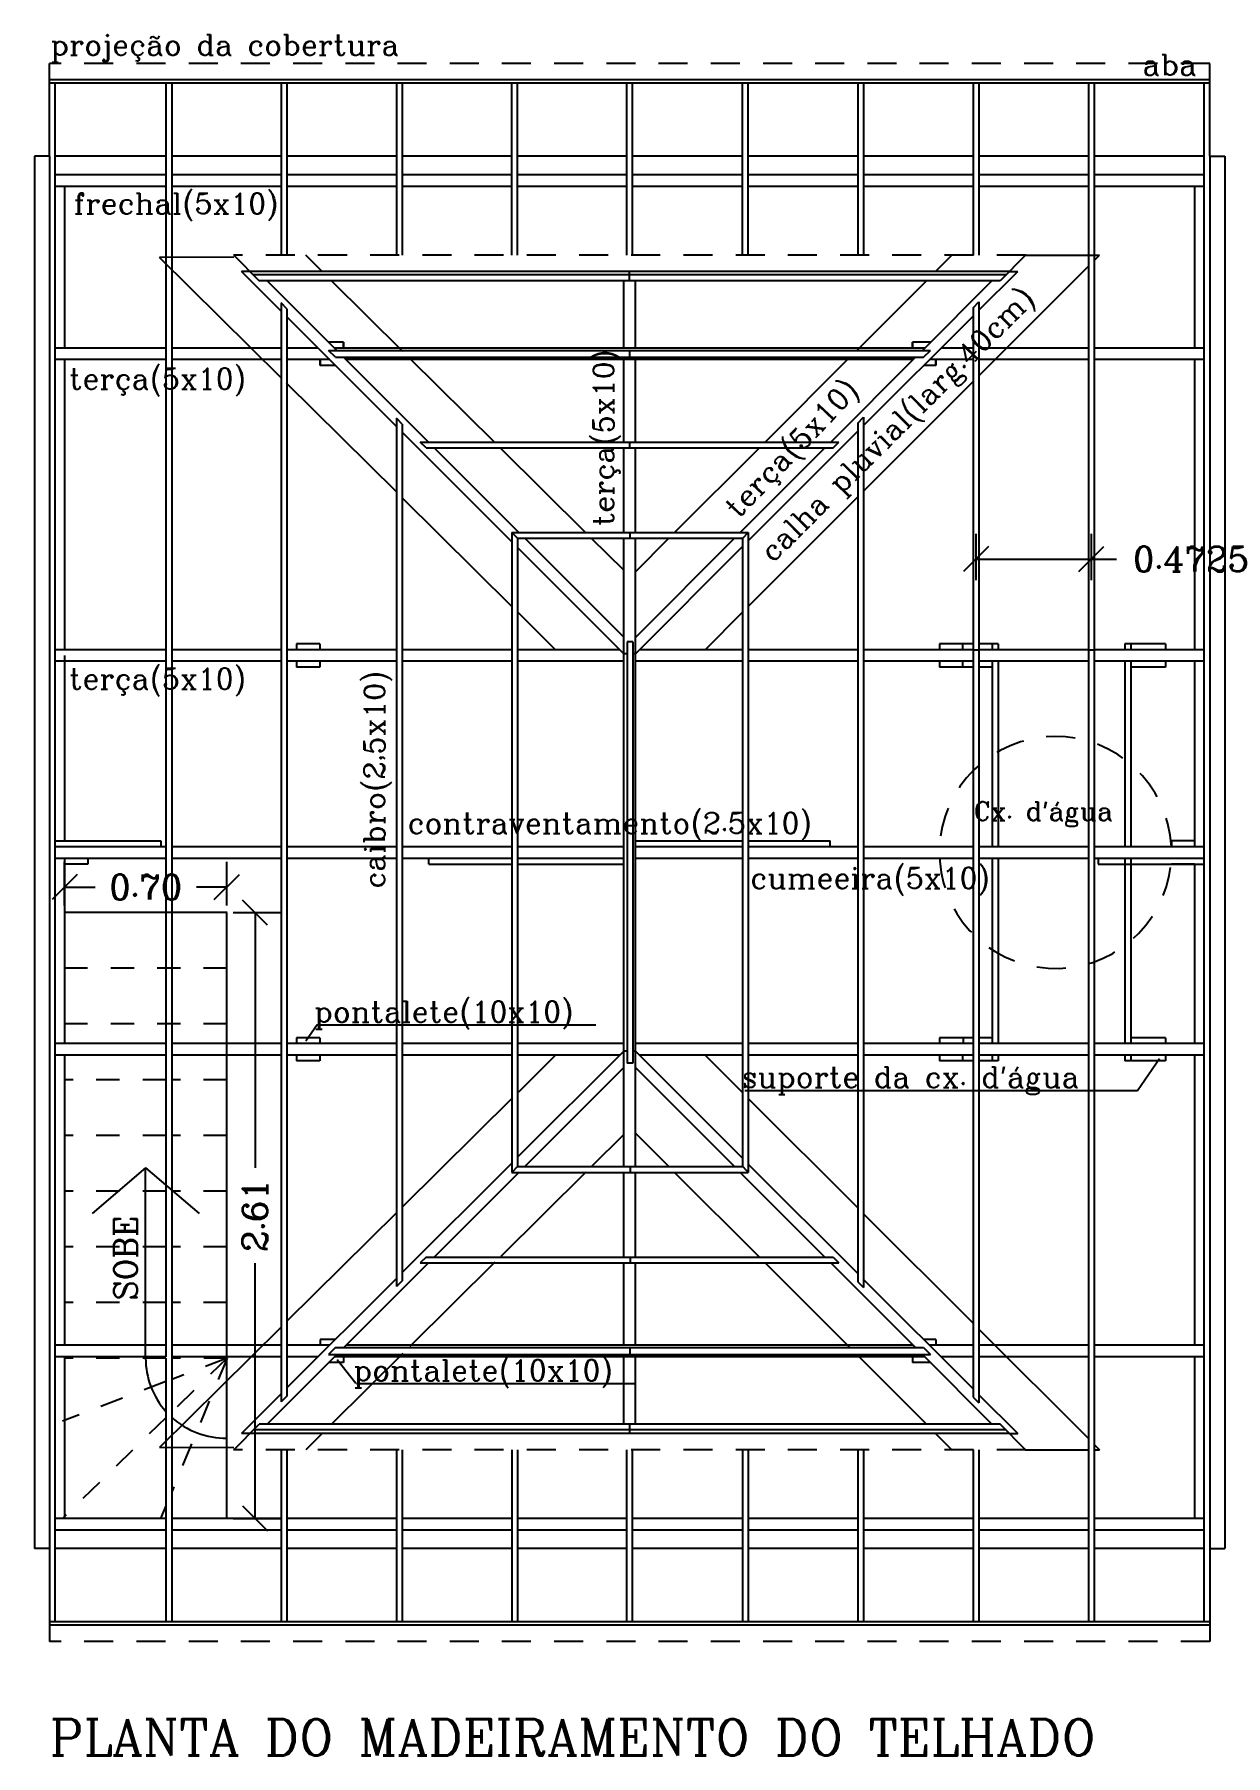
# Model space of a CAD drawing. Extents: x -79 to 141, y 7 to 81.
# Drawn here: x -44.65 to -39.51, y 31.17 to 38.59 of the extents above; entities that cross this region are included whole.
import ezdxf

# ---------------------------------------------------------------- set-up
doc = ezdxf.new("R2010")
doc.units = 0
doc.header["$LTSCALE"] = 10
doc.header["$MEASUREMENT"] = 0
doc.linetypes.add('DASHED2', pattern=[0.375, 0.25, -0.125])
doc.layers.get('0').update_dxf_attribs({"linetype": 'CONTINUOUS'})
doc.layers.get('DEFPOINTS').update_dxf_attribs({"linetype": 'CONTINUOUS'})
for name, color, linetype in [('COTAS', 244, 'CONTINUOUS'), ('EQUIPAMENTOS', 1, 'CONTINUOUS'), ('ESCADA', 5, 'CONTINUOUS'), ('MADEIRAMENTODETELHADO', 244, 'CONTINUOUS'), ('PAREDES', 7, 'CONTINUOUS'), ('TEXTO', 1, 'CONTINUOUS')]:
    doc.layers.add(name, color=color, linetype=linetype)
doc.styles.add('ROMANC', font='ROMANC.SHX')
doc.styles.get("Standard").update_dxf_attribs({"font": 'ROMANC.SHX'})
doc.dimstyles.get("Standard").update_dxf_attribs({"dimscale": 0.6, "dimtxt": 0.18, "dimasz": 0.18, "dimexe": 0.18, "dimexo": 0.25, "dimgap": 0.09, "dimtad": 0, "dimzin": 0, "dimdsep": 46, "dimtxsty": 'Standard', "dimblk1": 'OBLIQUE', "dimblk2": 'OBLIQUE', "dimsah": 1, "dimcen": 0.09, "dimclrd": 30, "dimclre": 30, "dimadec": 0, "dimazin": 0, "dimtfac": 1, "dimtdec": 4, "dimtofl": 0, "dimtmove": 0, "dimatfit": 3, "dimldrblk": 'OBLIQUE', "dimfxl": 1, "dimtolj": 1, "dimtzin": 0, "dimarcsym": 0})

# ---------------------------------------------------------------- blocks, each defined once
blk = doc.blocks.new('_OBLIQUE')
at = {"color": 0, "linetype": 'ByBlock'}
blk.add_line((-0.5, -0.5), (0.5, 0.5), dxfattribs=at)
blk = doc.blocks.new('*D18')
at = {"color": 30, "linetype": 'ByBlock', "ltscale": 0.3}
for p, q in [((-47.7506, 33.3937), (-47.7506, 33.5811)), ((-47.0513, 33.3937), (-47.0513, 33.5811)), ((-47.7506, 33.4731), (-47.6195, 33.4731)), ((-47.0513, 33.4731), (-47.1824, 33.4731))]:
    blk.add_line(p, q, dxfattribs=at)
at = {"layer": 'DEFPOINTS', "color": 0, "linetype": 'ByBlock', "ltscale": 0.3}
for p in [(-47.7506, 33.4731), (-47.7506, 33.0937), (-47.0513, 33.0937)]:
    blk.add_point(p, dxfattribs=at)
at = {"color": 30, "linetype": 'ByBlock', "ltscale": 0.3, "xscale": 0.108, "yscale": 0.108, "zscale": 0.108, "rotation": 180}
blk.add_blockref('_OBLIQUE', (-47.7506, 33.4731), dxfattribs=at)
at = {"color": 30, "linetype": 'ByBlock', "ltscale": 0.3, "xscale": 0.108, "yscale": 0.108, "zscale": 0.108}
blk.add_blockref('_OBLIQUE', (-47.0513, 33.4731), dxfattribs=at)
at = {"color": 0, "linetype": 'ByBlock', "ltscale": 0.3, "insert": (-47.4009, 33.4731), "char_height": 0.108, "attachment_point": 5}
blk.add_mtext('\\A1;0.70', dxfattribs=at)
blk = doc.blocks.new('*D20')
at = {"color": 30, "linetype": 'ByBlock', "ltscale": 0.3}
for p, q in [((-47.0238, 33.3627), (-46.8216, 33.3627)), ((-46.9296, 33.3627), (-46.9296, 32.2631)), ((-46.9296, 30.752), (-46.9296, 31.8517)), ((-47.0238, 30.752), (-46.8216, 30.752))]:
    blk.add_line(p, q, dxfattribs=at)
at = {"layer": 'DEFPOINTS', "color": 0, "linetype": 'ByBlock', "ltscale": 0.3}
for p in [(-47.3238, 33.3627), (-47.3238, 30.752), (-46.9296, 30.752)]:
    blk.add_point(p, dxfattribs=at)
at = {"color": 30, "linetype": 'ByBlock', "ltscale": 0.3, "xscale": 0.108, "yscale": 0.108, "zscale": 0.108}
for p, rotation in [((-46.9296, 33.3627), 90), ((-46.9296, 30.752), 270)]:
    blk.add_blockref('_OBLIQUE', p, dxfattribs=dict(at, rotation=rotation))
at = {"color": 0, "linetype": 'ByBlock', "ltscale": 0.3, "insert": (-46.9296, 32.0574), "char_height": 0.108, "attachment_point": 5, "rotation": 90}
blk.add_mtext('\\A1;2.61', dxfattribs=at)
blk = doc.blocks.new('*D40')
at = {"color": 30, "linetype": 'ByBlock', "ltscale": 0.05}
for p, q in [((-39.3358, 36.6978), (-39.3358, 36.8965)), ((-38.8388, 36.6978), (-38.8388, 36.8965)), ((-39.3358, 36.7885), (-38.8388, 36.7885)), ((-38.8388, 36.7885), (-38.7308, 36.7885))]:
    blk.add_line(p, q, dxfattribs=at)
at = {"layer": 'DEFPOINTS', "color": 0, "linetype": 'ByBlock', "ltscale": 0.05}
for p in [(-38.8388, 36.7885), (-39.3358, 36.3978), (-38.8388, 36.3978)]:
    blk.add_point(p, dxfattribs=at)
at = {"color": 30, "linetype": 'ByBlock', "ltscale": 0.05, "xscale": 0.108, "yscale": 0.108, "zscale": 0.108, "rotation": 180}
blk.add_blockref('_OBLIQUE', (-39.3358, 36.7885), dxfattribs=at)
at = {"color": 30, "linetype": 'ByBlock', "ltscale": 0.05, "xscale": 0.108, "yscale": 0.108, "zscale": 0.108}
blk.add_blockref('_OBLIQUE', (-38.8388, 36.7885), dxfattribs=at)
at = {"color": 0, "linetype": 'ByBlock', "ltscale": 0.05, "insert": (-38.4094, 36.7885), "char_height": 0.108, "attachment_point": 5}
blk.add_mtext('\\A1;{0.4725}', dxfattribs=at)

msp = doc.modelspace()

# ---------------------------------------------------------------- linework, layer by layer
at = {"layer": 'COTAS', "color": 30, "linetype": 'Continuous', "ltscale": 0.3}
for p, q in [((-43.58453, 37.10982), (-44.10681, 37.62713)), ((-43.40646, 37.56683), (-43.47714, 37.63683)), ((-40.76238, 37.56683), (-40.69238, 37.63683)), ((-40.07878, 37.61403), (-40.05598, 37.63683)), ((-40.57578, 37.11703), (-40.10378, 37.58903)), ((-43.05846, 37.22214), (-43.36608, 37.52683)), ((-41.10238, 37.22683), (-40.80238, 37.52683)), ((-43.3483, 37.19683), (-43.3783, 37.22683)), ((-42.66157, 36.82904), (-43.02832, 37.19229)), ((-41.49738, 36.83183), (-41.13238, 37.19683)), ((-41.07278, 36.62003), (-40.60078, 37.09203)), ((-43.08515, 36.61521), (-43.55941, 37.08494)), ((-43.06078, 36.90931), (-43.08578, 36.93431)), ((-42.95851, 36.80704), (-42.9833, 36.83183)), ((-42.26992, 36.44112), (-42.63667, 36.80437)), ((-41.88717, 36.44204), (-41.52217, 36.80704)), ((-42.58578, 36.1206), (-43.06003, 36.59033)), ((-41.56978, 36.12303), (-41.09778, 36.59503)), ((-42.10628, 36.27904), (-42.2448, 36.41624)), ((-42.05628, 36.27293), (-41.91217, 36.41704)), ((-42.39869, 35.93529), (-42.56066, 36.09572)), ((-41.75598, 35.93683), (-41.59478, 36.09803)), ((-42.39869, 34.19087), (-42.56066, 34.03044)), ((-41.75598, 34.18933), (-41.59478, 34.02813)), ((-42.58578, 34.00556), (-43.06003, 33.53583)), ((-41.56978, 34.00313), (-41.09778, 33.53113)), ((-42.10628, 33.84712), (-42.2448, 33.70992)), ((-42.05628, 33.85323), (-41.91217, 33.70912)), ((-44.167, 33.704), (-44.39738, 33.50713)), ((-44.167, 33.704), (-43.93663, 33.50713)), ((-44.167, 32.88421), (-44.167, 33.704)), ((-42.26992, 33.68504), (-42.63667, 33.32179)), ((-41.88717, 33.68412), (-41.52217, 33.31912)), ((-43.08515, 33.51095), (-43.55941, 33.04121)), ((-41.07278, 33.50613), (-40.60078, 33.03413)), ((-42.95851, 33.31912), (-42.9833, 33.29433)), ((-41.20397, 33.31912), (-41.17918, 33.29433)), ((-42.66157, 33.29712), (-43.02832, 32.93387)), ((-41.49738, 33.29433), (-41.13238, 32.92933)), ((-43.58453, 33.01633), (-44.10681, 32.49903)), ((-40.57578, 33.00913), (-40.10378, 32.53713)), ((-43.3483, 32.92933), (-43.3783, 32.89933)), ((-43.05846, 32.90401), (-43.36608, 32.59933)), ((-41.10238, 32.89933), (-40.80238, 32.59933)), ((-40.81418, 32.92933), (-40.78418, 32.89933)), ((-43.55778, 32.71985), (-43.58278, 32.69485)), ((-43.40646, 32.55933), (-43.47714, 32.48933)), ((-40.76238, 32.55933), (-40.69238, 32.48933)), ((-40.07878, 32.51213), (-40.05598, 32.48933)), ((-40.07878, 32.51213), (-40.05598, 32.48933))]:
    msp.add_line(p, q, dxfattribs=at)
at = {"layer": 'COTAS', "color": 244, "linetype": 'Continuous', "ltscale": 0.3}
for p, q in [((-43.58278, 37.39595), (-43.75365, 37.56683)), ((-40.57578, 37.39987), (-40.40883, 37.56683)), ((-43.34294, 37.22683), (-43.64294, 37.52683)), ((-40.81954, 37.22683), (-40.51954, 37.52683)), ((-43.55778, 37.40631), (-43.58278, 37.43131)), ((-43.08578, 36.89895), (-43.55778, 37.37095)), ((-41.07278, 36.90287), (-40.60078, 37.37487)), ((-42.94794, 36.83183), (-43.31421, 37.19809)), ((-41.21454, 36.83183), (-40.84954, 37.19683)), ((-42.58878, 36.40195), (-43.06078, 36.87395)), ((-41.56978, 36.40587), (-41.09778, 36.87787)), ((-42.55815, 36.44204), (-42.92315, 36.80704)), ((-41.60433, 36.44204), (-41.23933, 36.80704)), ((-42.10624, 35.91942), (-42.56378, 36.37695)), ((-42.10624, 35.99013), (-42.53315, 36.41704)), ((-42.05628, 35.99008), (-41.62933, 36.41704)), ((-42.05628, 35.91937), (-41.59478, 36.38087)), ((-42.10624, 34.20674), (-42.56378, 33.7492)), ((-42.05628, 34.20678), (-41.59478, 33.74528)), ((-42.10624, 34.13603), (-42.53315, 33.70912)), ((-42.05628, 34.13607), (-41.62933, 33.70912)), ((-42.58878, 33.7242), (-43.06078, 33.2522)), ((-42.55815, 33.68412), (-42.92315, 33.31912)), ((-41.60433, 33.68412), (-41.23933, 33.31912)), ((-41.56978, 33.72028), (-41.09778, 33.24828)), ((-42.94794, 33.29433), (-43.31421, 32.92806)), ((-41.21454, 33.29433), (-40.84954, 32.92933)), ((-43.08578, 33.2272), (-43.55778, 32.7552)), ((-43.06078, 33.21685), (-43.08578, 33.19185)), ((-41.07278, 33.22328), (-40.60078, 32.75128)), ((-43.34294, 32.89933), (-43.64294, 32.59933)), ((-43.3483, 32.92933), (-43.3783, 32.89933)), ((-40.81954, 32.89933), (-40.51954, 32.59933)), ((-43.58278, 32.7302), (-43.75365, 32.55933)), ((-40.60078, 32.71593), (-40.57578, 32.69093)), ((-40.57578, 32.72628), (-40.40883, 32.55933))]:
    msp.add_line(p, q, dxfattribs=at)
at = {"layer": 'COTAS', "color": 30, "linetype": 'Continuous', "ltscale": 0.05}
for p, q in [((-40.60078, 35.93683), (-40.57578, 35.93683)), ((-40.10378, 35.93683), (-40.07878, 35.93683))]:
    msp.add_line(p, q, dxfattribs=at)
at = {"layer": 'COTAS', "color": 30, "linetype": 'Continuous', "ltscale": 0.3}
for start, end in [(179.879235, 221.674675), (227.592489, 270.886041)]:
    msp.add_arc((-43.82233, 32.88349), 0.34467, start, end, dxfattribs=at)
at = {"layer": 'EQUIPAMENTOS', "color": 244, "linetype": 'DASHED2', "ltscale": 0.05}
msp.add_arc((-40.246, 35.06306), 0.5, 2.867908, 354.262761, dxfattribs=at)
at = {"layer": 'ESCADA', "color": 30, "linetype": 'Continuous', "ltscale": 0.02}
msp.add_line((-43.81628, 34.80379), (-44.51628, 34.80379), dxfattribs=at)
at = {"layer": 'ESCADA', "color": 1, "linetype": 'Continuous', "ltscale": 0.02}
for p, q in [((-43.81628, 34.80379), (-44.51628, 34.80379)), ((-43.817, 32.19308), (-43.817, 34.80379))]:
    msp.add_line(p, q, dxfattribs=at)
at = {"layer": 'ESCADA', "color": 30, "linetype": 'DASHED2', "ltscale": 0.02}
for p, q in [((-43.817, 34.56379), (-44.51628, 34.56379)), ((-43.817, 34.32379), (-44.51628, 34.32379)), ((-44.07978, 34.08379), (-44.51628, 34.08379)), ((-43.817, 34.08379), (-44.05478, 34.08379)), ((-44.07978, 33.84379), (-44.51628, 33.84379)), ((-43.817, 33.84379), (-44.05478, 33.84379)), ((-44.07978, 33.60379), (-44.51628, 33.60379)), ((-43.817, 33.60379), (-44.05478, 33.60379)), ((-44.07978, 33.36379), (-44.51628, 33.36379)), ((-43.817, 33.36379), (-44.05478, 33.36379)), ((-44.07978, 33.12379), (-44.51628, 33.12379)), ((-43.817, 33.12379), (-44.05478, 33.12379)), ((-44.07978, 32.88379), (-44.51628, 32.88379)), ((-43.81628, 32.88379), (-44.05478, 32.88379)), ((-43.81628, 32.88379), (-44.05478, 32.79233)), ((-43.81628, 32.88379), (-44.05478, 32.65153)), ((-43.81628, 32.88379), (-44.05478, 32.308)), ((-44.07978, 32.78274), (-44.52556, 32.6118)), ((-44.07978, 32.62719), (-44.52556, 32.19308)), ((-44.07978, 32.24765), (-44.10238, 32.19308))]:
    msp.add_line(p, q, dxfattribs=at)
at = {"layer": 'MADEIRAMENTODETELHADO', "color": 30, "linetype": 'DASHED2', "ltscale": 0.05}
for p, q in [((-39.58128, 38.46308), (-44.58128, 38.46308)), ((-44.58128, 38.39308), (-44.58128, 38.46308)), ((-39.58128, 38.39308), (-39.58128, 38.46308)), ((-40.37418, 37.63683), (-43.7883, 37.63683)), ((-40.37418, 32.48933), (-43.7883, 32.48933)), ((-44.58128, 31.73308), (-44.58128, 31.66308)), ((-39.58128, 31.73308), (-39.58128, 31.66308)), ((-39.58128, 31.66308), (-44.58128, 31.66308))]:
    msp.add_line(p, q, dxfattribs=at)
at = {"layer": 'MADEIRAMENTODETELHADO', "color": 30, "linetype": 'Continuous', "ltscale": 0.3}
for p, q in [((-39.58128, 38.39308), (-44.58128, 38.39308)), ((-44.58128, 38.06308), (-44.58128, 38.39308)), ((-39.58128, 38.37808), (-44.58128, 38.37808)), ((-44.55628, 31.74808), (-44.55628, 38.37808)), ((-44.07978, 38.37808), (-44.07978, 32.88933)), ((-44.05478, 38.37808), (-44.05478, 31.74808)), ((-43.58278, 38.37808), (-43.58278, 37.63683)), ((-43.55778, 38.37808), (-43.55778, 37.63683)), ((-43.08578, 38.37808), (-43.08578, 37.63683)), ((-43.06078, 38.37808), (-43.06078, 37.63683)), ((-42.58878, 37.63683), (-42.58878, 38.37808)), ((-42.56378, 37.63683), (-42.56378, 38.37808)), ((-42.09378, 37.63683), (-42.09378, 38.37808)), ((-42.06878, 37.63683), (-42.06878, 38.37808)), ((-41.59478, 37.63683), (-41.59478, 38.37808)), ((-41.56978, 37.63683), (-41.56978, 38.37808)), ((-41.09778, 38.37808), (-41.09778, 37.63683)), ((-41.07278, 38.37808), (-41.07278, 37.63683)), ((-40.60078, 38.37808), (-40.60078, 37.63683)), ((-40.57578, 38.37808), (-40.57578, 37.63683)), ((-40.10378, 38.37808), (-40.10378, 31.74808)), ((-40.07878, 38.37808), (-40.07878, 31.74808)), ((-39.60628, 38.37808), (-39.60628, 31.74808)), ((-39.58128, 38.06308), (-39.58128, 38.39308)), ((-43.78637, 37.62866), (-44.10681, 37.62713)), ((-43.7867, 37.63741), (-43.67838, 37.52683)), ((-40.37586, 37.63741), (-40.48418, 37.52683)), ((-40.37642, 37.63683), (-40.05598, 37.63683)), ((-40.44418, 37.56683), (-43.7183, 37.56683)), ((-40.45918, 37.55183), (-43.7033, 37.55183)), ((-42.08117, 37.52683), (-42.08124, 37.56683)), ((-40.48418, 37.52683), (-43.6783, 37.52683)), ((-43.58278, 37.43131), (-43.58278, 32.69485)), ((-43.55778, 37.40631), (-43.55778, 32.71985)), ((-40.60078, 37.41023), (-40.57578, 37.43523)), ((-40.60078, 37.41023), (-40.60078, 32.71593)), ((-40.57578, 37.43523), (-40.57578, 32.69093)), ((-43.31421, 37.26183), (-43.37794, 37.26183)), ((-43.31421, 37.26183), (-43.37794, 37.26183)), ((-40.78454, 37.26183), (-40.86157, 37.26183)), ((-40.78454, 37.26183), (-40.86157, 37.26183)), ((-43.34865, 37.16183), (-43.41421, 37.16183)), ((-43.34865, 37.16183), (-43.41421, 37.16183)), ((-43.3783, 37.22683), (-40.78418, 37.22683)), ((-43.3483, 37.19683), (-40.81418, 37.19683)), ((-42.08061, 37.19683), (-42.08066, 37.22683)), ((-40.81418, 37.19683), (-40.78418, 37.22683)), ((-40.76157, 37.16183), (-40.81383, 37.16183)), ((-40.76157, 37.16183), (-40.81383, 37.16183)), ((-41.09778, 36.91323), (-41.07278, 36.93823)), ((-41.07278, 36.93823), (-41.07278, 33.18793)), ((-43.08578, 36.93431), (-43.08578, 33.19185)), ((-43.06078, 36.90931), (-43.06078, 33.21685)), ((-41.09778, 36.91323), (-41.09778, 33.21293)), ((-42.9833, 36.83183), (-41.17918, 36.83183)), ((-42.95851, 36.80704), (-41.20397, 36.80704)), ((-42.07994, 36.80704), (-42.07999, 36.83183)), ((-41.20397, 36.80704), (-41.17918, 36.83183)), ((-42.58878, 36.44204), (-42.58878, 33.68412)), ((-42.56378, 36.41704), (-42.58878, 36.44204)), ((-42.58878, 36.44204), (-41.56978, 36.44204)), ((-42.07928, 36.41704), (-42.07932, 36.44204)), ((-41.59319, 36.41704), (-41.57024, 36.44221)), ((-41.56978, 36.44204), (-41.56978, 33.68412)), ((-42.56378, 36.41704), (-42.56378, 33.70912)), ((-42.56378, 36.41704), (-41.59478, 36.41704)), ((-41.59478, 36.41704), (-41.59478, 33.70912)), ((-43.41628, 35.96183), (-43.51628, 35.96183)), ((-42.09178, 35.97126), (-42.09178, 34.15489)), ((-42.06678, 35.97126), (-42.09178, 35.97126)), ((-42.06678, 35.97126), (-42.06678, 34.15489)), ((-40.64628, 35.96183), (-40.74628, 35.96183)), ((-40.60078, 35.96183), (-40.64628, 35.96183)), ((-40.60078, 35.93683), (-40.64628, 35.93683)), ((-40.49342, 35.96183), (-40.57578, 35.96183)), ((-39.94655, 35.96183), (-39.94655, 35.93683)), ((-39.77155, 35.96183), (-39.94655, 35.96183)), ((-39.77155, 35.96183), (-39.77155, 35.93683)), ((-43.41628, 35.86183), (-43.51628, 35.86183)), ((-40.64628, 35.86183), (-40.74628, 35.86183)), ((-40.60078, 35.88683), (-40.64628, 35.88683)), ((-40.60078, 35.86183), (-40.64628, 35.86183)), ((-40.51842, 35.86183), (-40.57578, 35.86183)), ((-39.77155, 35.86183), (-39.92155, 35.86183)), ((-39.77155, 35.88683), (-39.77155, 35.86183)), ((-39.64628, 35.11308), (-39.74628, 35.11308)), ((-44.41622, 35.01308), (-44.51622, 35.01308)), ((-39.64628, 35.01308), (-39.74628, 35.01308)), ((-43.41628, 34.26433), (-43.51628, 34.26433)), ((-40.60078, 34.26433), (-40.74628, 34.26433)), ((-40.74628, 34.26433), (-40.74628, 34.23933)), ((-40.64342, 34.26433), (-40.64342, 34.23933)), ((-40.51842, 34.26433), (-40.57578, 34.26433)), ((-39.77155, 34.26433), (-39.92155, 34.26433)), ((-39.77155, 34.26433), (-39.77155, 34.23933)), ((-43.41628, 34.16433), (-43.51628, 34.16433)), ((-42.06678, 34.15489), (-42.09178, 34.15489)), ((-40.74628, 34.18933), (-40.74628, 34.16433)), ((-40.64628, 34.16433), (-40.74628, 34.16433)), ((-40.64628, 34.18933), (-40.64628, 34.16433)), ((-40.60078, 34.16433), (-40.64628, 34.16433)), ((-40.49342, 34.16433), (-40.57578, 34.16433)), ((-40.51842, 34.18933), (-40.51842, 34.16433)), ((-40.49342, 34.18933), (-40.49342, 34.16433)), ((-39.94655, 34.18933), (-39.94655, 34.16433)), ((-39.77155, 34.16433), (-39.94655, 34.16433)), ((-39.92155, 34.18933), (-39.92155, 34.16433)), ((-39.77155, 34.18933), (-39.77155, 34.16433)), ((-42.56378, 33.70912), (-42.58878, 33.68412)), ((-42.58878, 33.68412), (-41.56978, 33.68412)), ((-42.56378, 33.70912), (-41.59319, 33.70912)), ((-42.07849, 33.70912), (-42.07855, 33.68412)), ((-41.59319, 33.70912), (-41.57024, 33.68394)), ((-42.95851, 33.31912), (-41.20397, 33.31912)), ((-42.07942, 33.31912), (-42.07948, 33.29433)), ((-42.9833, 33.29433), (-41.17918, 33.29433)), ((-41.09778, 33.21293), (-41.07278, 33.18793)), ((-43.34865, 32.96433), (-43.41421, 32.96433)), ((-40.76157, 32.96433), (-40.81383, 32.96433)), ((-44.07978, 32.88379), (-44.07978, 31.74808)), ((-43.3783, 32.89933), (-40.78418, 32.89933)), ((-43.31421, 32.86433), (-43.37794, 32.86433)), ((-43.3483, 32.92933), (-40.81418, 32.92933)), ((-42.08035, 32.92933), (-42.08043, 32.89933)), ((-40.78454, 32.86433), (-40.86157, 32.86433)), ((-43.7867, 32.48875), (-43.67838, 32.59933)), ((-40.45918, 32.57433), (-43.7033, 32.57433)), ((-40.48418, 32.59933), (-43.6783, 32.59933)), ((-42.08114, 32.59933), (-42.08124, 32.55933)), ((-40.37586, 32.48875), (-40.48418, 32.59933)), ((-43.78637, 32.4975), (-44.10681, 32.49903)), ((-40.44418, 32.55933), (-43.7183, 32.55933)), ((-43.58278, 32.48933), (-43.58278, 31.74808)), ((-43.55778, 32.48933), (-43.55778, 31.74808)), ((-43.08578, 32.48933), (-43.08578, 31.74808)), ((-43.06078, 32.48933), (-43.06078, 31.74808)), ((-42.58878, 32.48933), (-42.58878, 31.74808)), ((-42.56378, 32.48933), (-42.56378, 31.74808)), ((-42.09378, 31.74808), (-42.09378, 32.48933)), ((-42.06878, 31.74808), (-42.06878, 32.48933)), ((-41.59478, 32.48933), (-41.59478, 31.74808)), ((-41.56978, 32.48933), (-41.56978, 31.74808)), ((-41.09778, 32.48933), (-41.09778, 31.74808)), ((-41.07278, 32.48933), (-41.07278, 31.74808)), ((-40.60078, 32.48933), (-40.60078, 31.74808)), ((-40.57578, 32.48933), (-40.57578, 31.74808)), ((-40.37642, 32.48933), (-40.10378, 32.48933)), ((-40.21045, 32.48933), (-40.10378, 32.48933)), ((-40.07878, 32.48933), (-40.05598, 32.48933)), ((-40.07878, 32.48933), (-40.05598, 32.48933)), ((-44.58128, 32.06308), (-44.58128, 31.73308)), ((-39.58128, 32.06308), (-39.58128, 31.73308)), ((-39.58128, 31.74808), (-44.58128, 31.74808)), ((-39.58128, 31.73308), (-44.58128, 31.73308))]:
    msp.add_line(p, q, dxfattribs=at)
at = {"layer": 'MADEIRAMENTODETELHADO', "color": 5, "linetype": 'Continuous', "ltscale": 0.3}
for p, q in [((-44.58128, 38.06308), (-44.64628, 38.06308)), ((-39.58128, 38.06308), (-39.51628, 38.06308)), ((-44.58128, 32.06308), (-44.64628, 32.06308)), ((-39.58128, 32.06308), (-39.51628, 32.06308))]:
    msp.add_line(p, q, dxfattribs=at)
at = {"layer": 'MADEIRAMENTODETELHADO', "color": 244, "linetype": 'Continuous', "ltscale": 0.3}
for p, q in [((-44.58128, 37.98306), (-44.58224, 37.98306)), ((-44.07978, 37.98306), (-44.55628, 37.98306)), ((-43.58278, 37.98306), (-44.05478, 37.98306)), ((-43.08578, 37.98306), (-43.55778, 37.98306)), ((-42.58878, 37.98306), (-43.06078, 37.98306)), ((-42.09378, 37.98306), (-42.56378, 37.98306)), ((-41.59478, 37.98306), (-42.06878, 37.98306)), ((-41.09778, 37.98306), (-41.56978, 37.98306)), ((-40.60078, 37.98306), (-41.07278, 37.98306)), ((-40.10378, 37.98306), (-40.57578, 37.98306)), ((-39.60628, 37.98306), (-40.07878, 37.98306)), ((-44.07978, 37.93308), (-44.55628, 37.93308)), ((-43.58278, 37.93308), (-44.05478, 37.93308)), ((-43.08578, 37.93308), (-43.55778, 37.93308)), ((-42.58878, 37.93308), (-43.06078, 37.93308)), ((-42.09378, 37.93308), (-42.56378, 37.93308)), ((-41.59478, 37.93308), (-42.06878, 37.93308)), ((-41.09778, 37.93308), (-41.56978, 37.93308)), ((-40.60078, 37.93308), (-41.07278, 37.93308)), ((-40.10378, 37.93308), (-40.57578, 37.93308)), ((-39.60628, 37.93308), (-40.07878, 37.93308)), ((-43.71838, 37.56683), (-43.75374, 37.56683)), ((-40.44418, 37.56683), (-40.40883, 37.56683)), ((-42.10628, 37.23683), (-42.10628, 37.52683)), ((-42.05628, 37.23683), (-42.05628, 37.52683)), ((-44.07978, 37.23683), (-44.55628, 37.23683)), ((-43.58278, 37.23683), (-44.05478, 37.23683)), ((-43.42365, 37.23683), (-43.55778, 37.23683)), ((-40.80954, 37.23683), (-43.35294, 37.23683)), ((-40.60078, 37.23683), (-40.73883, 37.23683)), ((-40.10378, 37.23683), (-40.57578, 37.23683)), ((-39.60628, 37.23683), (-40.07878, 37.23683)), ((-44.07978, 37.18683), (-44.55628, 37.18683)), ((-43.58278, 37.18683), (-44.05478, 37.18683)), ((-43.37365, 37.18683), (-43.55778, 37.18683)), ((-40.85954, 37.18683), (-43.30294, 37.18683)), ((-42.10628, 36.83183), (-42.10628, 37.18683)), ((-42.05628, 36.83183), (-42.05628, 37.18683)), ((-40.60078, 37.18683), (-40.78883, 37.18683)), ((-40.10378, 37.18683), (-40.57578, 37.18683)), ((-39.60628, 37.18683), (-40.07878, 37.18683)), ((-42.10628, 36.44204), (-42.10628, 36.80704)), ((-42.05628, 36.44204), (-42.05628, 36.80704)), ((-42.10628, 34.23933), (-42.10628, 36.41704)), ((-42.05628, 34.23933), (-42.05628, 36.41704)), ((-44.07978, 35.93683), (-44.55628, 35.93683)), ((-43.58278, 35.93683), (-44.05478, 35.93683)), ((-43.08578, 35.93683), (-43.55778, 35.93683)), ((-42.58878, 35.93683), (-43.06078, 35.93683)), ((-42.12365, 35.93683), (-42.56378, 35.93683)), ((-42.09178, 35.91937), (-42.10628, 35.91937)), ((-42.05628, 35.91937), (-42.06678, 35.91937)), ((-41.59478, 35.93683), (-42.03883, 35.93683)), ((-41.09778, 35.93683), (-41.56978, 35.93683)), ((-40.60078, 35.93683), (-41.07278, 35.93683)), ((-40.10378, 35.93683), (-40.57578, 35.93683)), ((-39.60628, 35.93683), (-40.07878, 35.93683)), ((-44.07978, 35.88683), (-44.55628, 35.88683)), ((-43.58278, 35.88683), (-44.05478, 35.88683)), ((-43.08578, 35.88683), (-43.55778, 35.88683)), ((-42.58878, 35.88683), (-43.06078, 35.88683)), ((-42.10628, 35.88683), (-42.56378, 35.88683)), ((-41.59478, 35.88683), (-42.05628, 35.88683)), ((-41.09778, 35.88683), (-41.56978, 35.88683)), ((-40.60078, 35.88683), (-41.07278, 35.88683)), ((-40.10378, 35.88683), (-40.57578, 35.88683)), ((-39.60628, 35.88683), (-40.07878, 35.88683)), ((-44.55628, 35.11308), (-44.10128, 35.11308)), ((-44.55628, 35.08808), (-44.07978, 35.08808)), ((-44.10128, 35.11308), (-44.10128, 35.08808)), ((-44.05478, 35.08808), (-43.58278, 35.08808)), ((-43.55778, 35.08808), (-43.08578, 35.08808)), ((-43.06078, 35.08808), (-42.58878, 35.08808)), ((-42.56378, 35.08808), (-42.10628, 35.08808)), ((-42.05628, 35.11308), (-41.59478, 35.11308)), ((-42.05628, 35.08808), (-41.59478, 35.08808)), ((-41.56978, 35.11308), (-41.21628, 35.11308)), ((-41.56978, 35.08808), (-41.09778, 35.08808)), ((-41.21628, 35.08808), (-41.21628, 35.11308)), ((-41.07278, 35.08808), (-40.60078, 35.08808)), ((-40.57578, 35.08808), (-40.10378, 35.08808)), ((-40.07878, 35.08808), (-39.60628, 35.08808)), ((-44.55628, 35.03808), (-44.07978, 35.03808)), ((-44.05478, 35.03808), (-43.58278, 35.03808)), ((-43.55778, 35.03808), (-43.08578, 35.03808)), ((-43.06078, 35.03808), (-42.58878, 35.03808)), ((-42.94628, 35.01308), (-42.94628, 35.03808)), ((-42.94628, 35.01308), (-42.58878, 35.01308)), ((-42.56378, 35.03808), (-42.10628, 35.03808)), ((-42.56378, 35.01308), (-42.10628, 35.01308)), ((-42.05628, 35.03808), (-41.59478, 35.03808)), ((-41.56978, 35.03808), (-41.09778, 35.03808)), ((-41.07278, 35.03808), (-40.60078, 35.03808)), ((-40.57578, 35.03808), (-40.10378, 35.03808)), ((-40.07878, 35.03808), (-39.60628, 35.03808)), ((-40.06128, 35.03808), (-40.06128, 35.01308)), ((-40.06128, 35.01308), (-39.60628, 35.01308)), ((-44.07978, 34.23933), (-44.55628, 34.23933)), ((-43.58278, 34.23933), (-44.05478, 34.23933)), ((-43.08578, 34.23933), (-43.55778, 34.23933)), ((-42.58878, 34.23933), (-43.06078, 34.23933)), ((-42.10628, 34.23933), (-42.56378, 34.23933)), ((-42.10628, 33.70912), (-42.10628, 34.23933)), ((-42.09178, 34.20678), (-42.10628, 34.20678)), ((-42.05628, 34.20678), (-42.06678, 34.20678)), ((-41.59478, 34.23933), (-42.05628, 34.23933)), ((-42.05628, 33.70912), (-42.05628, 34.23933)), ((-41.09778, 34.23933), (-41.56978, 34.23933)), ((-40.60078, 34.23933), (-41.07278, 34.23933)), ((-40.10378, 34.23933), (-40.57578, 34.23933)), ((-39.60628, 34.23933), (-40.07878, 34.23933)), ((-44.07978, 34.18933), (-44.55628, 34.18933)), ((-43.58278, 34.18933), (-44.05478, 34.18933)), ((-43.08578, 34.18933), (-43.55778, 34.18933)), ((-42.58878, 34.18933), (-43.06078, 34.18933)), ((-42.12365, 34.18933), (-42.56378, 34.18933)), ((-41.59478, 34.18933), (-42.03883, 34.18933)), ((-41.09778, 34.18933), (-41.56978, 34.18933)), ((-40.60078, 34.18933), (-41.07278, 34.18933)), ((-40.10378, 34.18933), (-40.57578, 34.18933)), ((-39.60628, 34.18933), (-40.07878, 34.18933)), ((-42.10628, 33.31912), (-42.10628, 33.68412)), ((-42.05628, 33.31912), (-42.05628, 33.68412)), ((-42.10628, 32.93933), (-42.10628, 33.29433)), ((-42.05628, 32.93933), (-42.05628, 33.29433)), ((-44.07978, 32.93933), (-44.55628, 32.93933)), ((-43.58278, 32.93933), (-44.05478, 32.93933)), ((-43.37365, 32.93933), (-43.55778, 32.93933)), ((-40.85954, 32.93933), (-43.30294, 32.93933)), ((-40.60078, 32.93933), (-40.78883, 32.93933)), ((-40.10378, 32.93933), (-40.57578, 32.93933)), ((-39.60628, 32.93933), (-40.07878, 32.93933)), ((-44.07978, 32.88933), (-44.55628, 32.88933)), ((-43.58278, 32.88933), (-44.05478, 32.88933)), ((-43.42365, 32.88933), (-43.55778, 32.88933)), ((-40.80954, 32.88933), (-43.35294, 32.88933)), ((-42.10628, 32.59933), (-42.10628, 32.88933)), ((-42.05628, 32.59933), (-42.05628, 32.88933)), ((-40.60078, 32.88933), (-40.73883, 32.88933)), ((-40.10378, 32.88933), (-40.57578, 32.88933)), ((-39.60628, 32.88933), (-40.07878, 32.88933)), ((-43.71838, 32.55933), (-43.75374, 32.55933)), ((-40.44418, 32.55933), (-40.40883, 32.55933)), ((-44.07978, 32.19308), (-44.55628, 32.19308)), ((-43.58278, 32.19308), (-44.05478, 32.19308)), ((-43.08578, 32.19308), (-43.55778, 32.19308)), ((-42.58878, 32.19308), (-43.06078, 32.19308)), ((-42.09378, 32.19308), (-42.56378, 32.19308)), ((-41.59478, 32.19308), (-42.06878, 32.19308)), ((-41.09778, 32.19308), (-41.56978, 32.19308)), ((-40.60078, 32.19308), (-41.07278, 32.19308)), ((-40.10378, 32.19308), (-40.57578, 32.19308)), ((-39.60628, 32.19308), (-40.07878, 32.19308)), ((-44.07978, 32.14308), (-44.55628, 32.14308)), ((-43.58278, 32.14308), (-44.05478, 32.14308)), ((-43.08578, 32.14308), (-43.55778, 32.14308)), ((-42.58878, 32.14308), (-43.06078, 32.14308)), ((-42.09378, 32.14308), (-42.56378, 32.14308)), ((-41.59478, 32.14308), (-42.06878, 32.14308)), ((-41.09778, 32.14308), (-41.56978, 32.14308)), ((-40.60078, 32.14308), (-41.07278, 32.14308)), ((-40.10378, 32.14308), (-40.57578, 32.14308)), ((-39.60628, 32.14308), (-40.07878, 32.14308))]:
    msp.add_line(p, q, dxfattribs=at)
at = {"layer": 'PAREDES', "color": 5, "linetype": 'Continuous', "ltscale": 0.3}
for p, q in [((-44.64628, 38.06308), (-44.64628, 32.06308)), ((-44.58128, 38.06308), (-44.58128, 32.06308)), ((-39.58128, 38.06308), (-39.58128, 32.06308)), ((-39.51628, 38.06308), (-39.51628, 32.06308))]:
    msp.add_line(p, q, dxfattribs=at)
at = {"layer": 'PAREDES', "color": 1, "linetype": 'Continuous', "ltscale": 0.3}
for p, q in [((-44.07978, 38.06308), (-44.55628, 38.06308)), ((-43.58278, 38.06308), (-44.05478, 38.06308)), ((-43.08578, 38.06308), (-43.55778, 38.06308)), ((-42.58878, 38.06308), (-43.06078, 38.06308)), ((-42.09378, 38.06308), (-42.56378, 38.06308)), ((-41.59478, 38.06308), (-42.06878, 38.06308)), ((-41.09778, 38.06308), (-41.56978, 38.06308)), ((-40.60078, 38.06308), (-41.07278, 38.06308)), ((-40.10378, 38.06308), (-40.57578, 38.06308)), ((-39.60628, 38.06308), (-40.07878, 38.06308)), ((-44.07978, 32.06308), (-44.55628, 32.06308)), ((-43.58278, 32.06308), (-44.05478, 32.06308)), ((-43.08578, 32.06308), (-43.55778, 32.06308)), ((-42.58878, 32.06308), (-43.06078, 32.06308)), ((-42.09378, 32.06308), (-42.56378, 32.06308)), ((-41.59478, 32.06308), (-42.06878, 32.06308)), ((-41.09778, 32.06308), (-41.56978, 32.06308)), ((-40.60078, 32.06308), (-41.07278, 32.06308)), ((-40.10378, 32.06308), (-40.57578, 32.06308)), ((-39.60628, 32.06308), (-40.07878, 32.06308))]:
    msp.add_line(p, q, dxfattribs=at)
at = {"layer": 'PAREDES', "color": 30, "linetype": 'Continuous', "ltscale": 0.3}
for p, q in [((-44.51628, 37.93308), (-44.51628, 37.23683)), ((-39.64628, 37.93308), (-39.64628, 37.23683)), ((-43.31421, 37.26183), (-43.31421, 37.23683)), ((-43.31421, 37.23683), (-43.31421, 37.26183)), ((-40.86157, 37.26183), (-40.86157, 37.23683)), ((-40.86157, 37.23683), (-40.86157, 37.26183)), ((-44.51628, 37.18683), (-44.51628, 35.93683)), ((-43.41421, 37.18683), (-43.41421, 37.16183)), ((-43.41421, 37.16183), (-43.41421, 37.18683)), ((-43.31421, 37.19809), (-43.31421, 37.19683)), ((-43.31421, 37.19683), (-43.31421, 37.19809)), ((-40.76157, 37.16183), (-40.76157, 37.18683)), ((-40.76157, 37.18683), (-40.76157, 37.16183)), ((-39.64628, 37.18683), (-39.64628, 35.93683)), ((-44.51628, 35.91183), (-44.51628, 35.11308)), ((-43.51628, 35.96183), (-43.51628, 35.93683)), ((-43.41628, 35.96183), (-43.41628, 35.93683)), ((-40.74628, 35.96183), (-40.74628, 35.93683)), ((-40.64628, 35.96183), (-40.64628, 35.93683)), ((-43.51628, 35.88683), (-43.51628, 35.86183)), ((-43.41628, 35.88683), (-43.41628, 35.86183)), ((-40.74628, 35.88683), (-40.74628, 35.86183)), ((-40.64628, 35.88683), (-40.64628, 35.86183)), ((-39.64628, 35.88683), (-39.64628, 35.08808)), ((-39.74628, 35.11308), (-39.74628, 35.08808)), ((-39.64628, 35.11308), (-39.64628, 35.08808)), ((-44.51628, 35.03808), (-44.51628, 34.23933)), ((-44.51622, 35.03808), (-44.51622, 35.01308)), ((-44.41622, 35.03808), (-44.41622, 35.01308)), ((-39.64628, 35.01308), (-39.64628, 34.23933)), ((-43.51628, 34.26433), (-43.51628, 34.23933)), ((-43.41628, 34.26433), (-43.41628, 34.23933)), ((-44.51628, 34.18933), (-44.51628, 32.93933)), ((-43.51628, 34.18933), (-43.51628, 34.16433)), ((-43.41628, 34.18933), (-43.41628, 34.16433)), ((-39.64628, 34.18933), (-39.64628, 32.93933)), ((-43.41421, 32.96433), (-43.41421, 32.93933)), ((-43.31421, 32.96433), (-43.31421, 32.96342)), ((-40.86157, 32.94136), (-40.86157, 32.93933)), ((-40.76157, 32.96433), (-40.76157, 32.93933)), ((-44.51628, 32.88933), (-44.51628, 32.19308)), ((-43.31421, 32.92933), (-43.31421, 32.92806)), ((-43.31421, 32.88933), (-43.31421, 32.86433)), ((-40.86157, 32.88933), (-40.86157, 32.86433)), ((-39.64628, 32.88933), (-39.64628, 32.19308))]:
    msp.add_line(p, q, dxfattribs=at)
at = {"layer": 'TEXTO', "color": 30, "linetype": 'Continuous', "ltscale": 0.3}
for p, q in [((-40.51842, 35.96183), (-40.51842, 35.93683)), ((-40.49342, 35.96183), (-40.49342, 35.93683)), ((-39.92155, 35.96183), (-39.92155, 35.93683)), ((-40.51842, 35.88683), (-40.51842, 35.08808)), ((-40.49342, 35.88683), (-40.49342, 35.08808)), ((-39.94655, 35.88683), (-39.94655, 35.08808)), ((-39.92155, 35.88683), (-39.92155, 35.08808)), ((-40.51842, 35.04184), (-40.51842, 34.23933)), ((-40.49342, 35.04184), (-40.49342, 34.23933)), ((-39.94655, 35.04184), (-39.94655, 34.23933)), ((-39.92155, 35.03808), (-39.92155, 34.23933)), ((-43.42828, 34.31951), (-43.47609, 34.24984)), ((-43.42828, 34.31951), (-42.22637, 34.31951)), ((-39.89189, 34.03741), (-39.79756, 34.17556)), ((-41.584, 34.03741), (-39.89189, 34.03741)), ((-43.26043, 32.77461), (-43.34193, 32.87634)), ((-43.2587, 32.77392), (-42.05679, 32.77392))]:
    msp.add_line(p, q, dxfattribs=at)

# ---------------------------------------------------------------- texts
at = {"layer": 'EQUIPAMENTOS', "color": 244, "ltscale": 0.3, "style": 'ROMANC'}
msp.add_text("Cx. d'água", height=0.08, rotation=360, dxfattribs=at).set_placement((-40.59809, 35.20099))
at = {"layer": 'TEXTO', "color": 244, "ltscale": 0.3, "style": 'ROMANC'}
for s, p in [('projeção da cobertura', (-44.57806, 38.49833)), ('aba', (-39.87161, 38.41244)), ('frechal(5x10)', (-44.47683, 37.81478)), ('terça(5x10)', (-44.49757, 37.05997)), ('terça(5x10)', (-44.49757, 35.76655)), ('contraventamento(2.5x10)', (-43.0384, 35.14536)), ('cumeeira(5x10)', (-41.56164, 34.90823)), ('pontalete(10x10)', (-43.44105, 34.33192)), ("suporte da cx. d'água", (-41.59678, 34.04982)), ('pontalete(10x10)', (-43.27148, 32.78634))]:
    msp.add_text(s, height=0.09, dxfattribs=at).set_placement(p)
for s, rotation, p in [('calha pluvial(larg.40cm)', 45, (-41.46502, 36.30803)), ('terça(5x10)', 90, (-42.14874, 36.46931)), ('terça(5x10)', 46.425531, (-41.61353, 36.49888)), ('caibro(2,5x10)', 90, (-43.13586, 34.90703))]:
    msp.add_text(s, height=0.09, rotation=rotation, dxfattribs=at).set_placement(p)
at = {"layer": 'TEXTO', "color": 30, "ltscale": 0.3, "style": 'ROMANC'}
msp.add_text('SOBE', height=0.1, rotation=90, dxfattribs=at).set_placement((-44.20369, 33.13257))
at = {"layer": 'TEXTO', "color": 5, "ltscale": 0.3, "style": 'ROMANC'}
msp.add_text('PLANTA DO MADEIRAMENTO DO TELHADO', height=0.1568, dxfattribs=at).set_placement((-44.58098, 31.17105))

# ---------------------------------------------------------------- dimensions: what is measured, and where the dimension line sits
at = {"layer": 'COTAS', "color": 244, "linetype": 'Continuous', "ltscale": 0.05}
dim = msp.add_linear_dim(base=(-40.09128, 36.32751), p1=(-40.58828, 35.93683), p2=(-40.09128, 35.93683), text='{0.4725}', dimstyle='Standard', override={"dimexo": 0.5, "dimdec": 4}, dxfattribs=at)
dim.commit()
dim.dimension.update_dxf_attribs({"geometry": '*D40', "text_midpoint": (-39.66185, 36.32751), "insert": (-1.25247, -0.46099)})
at = {"layer": 'COTAS', "color": 244, "linetype": 'Continuous', "ltscale": 0.3}
dim = msp.add_linear_dim(base=(-44.51628, 34.91419), p1=(-43.817, 34.5348), p2=(-44.51628, 34.5348), dimstyle='Standard', override={"dimexo": 0.5}, dxfattribs=at)
dim.commit()
dim.dimension.update_dxf_attribs({"geometry": '*D18', "text_midpoint": (-44.16664, 34.91419), "insert": (3.23429, 1.44105)})
dim = msp.add_linear_dim(base=(-43.69533, 32.19308), p1=(-44.08955, 34.80379), p2=(-44.08955, 32.19308), angle=270, dimstyle='Standard', override={"dimexo": 0.5}, dxfattribs=at)
dim.commit()
dim.dimension.update_dxf_attribs({"geometry": '*D20', "text_midpoint": (-43.69533, 33.49843), "insert": (3.23429, 1.44105)})

doc.saveas('drawing.dxf')
